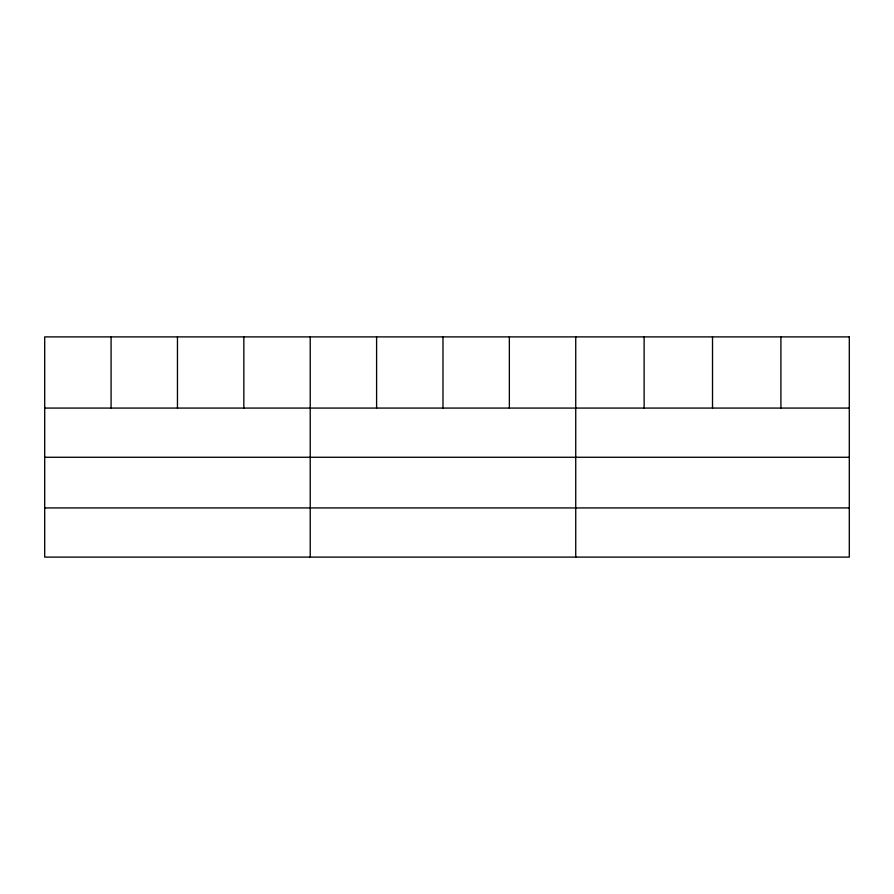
<?xml version="1.0" encoding="UTF-8"?>
<svg xmlns="http://www.w3.org/2000/svg" width="894" height="894" viewBox="0 0 894 894"><rect width="100%" height="100%" fill="white"/><g stroke="black" fill="none" stroke-linecap="round" stroke-linejoin="round"><path stroke-width="1.34" d="M44.7 408.077L849.3 408.077M44.7 457.259L849.3 457.259M44.7 507.926L849.3 507.926M780.909 336.893L780.909 408.077M712.518 336.893L712.518 408.077M644.127 336.893L644.127 408.077M575.736 336.893L575.736 557.107M509.356 336.893L509.356 408.077M442.977 336.893L442.977 408.077M376.597 336.893L376.597 408.077M310.218 336.893L310.218 557.107M243.838 336.893L243.838 408.077M177.459 336.893L177.459 408.077M111.079 336.893L111.079 408.077M849.3 336.893L44.7 336.893L44.7 557.107L849.3 557.107L849.3 336.893"/></g></svg>
